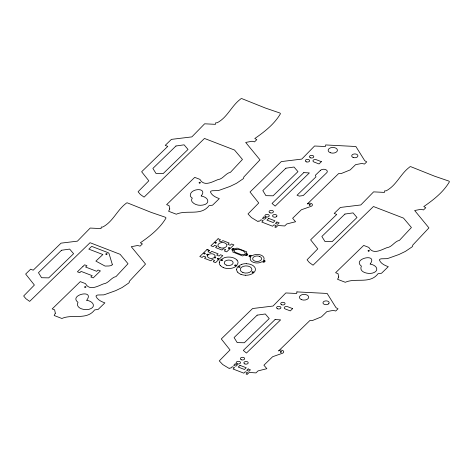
<?xml version="1.0" encoding="UTF-8"?>
<svg xmlns="http://www.w3.org/2000/svg" width="473" height="473" viewBox="0 0 473 473"><rect width="100%" height="100%" fill="white"/><g stroke="black" fill="none" stroke-linecap="round" stroke-linejoin="round"><path stroke-width="0.71" d="M86.902 300.059C94.706 288.82 68.384 295.057 77.992 302.3C74.84 308.733 86.175 311.068 90.538 308.751A6.598 4.062 -0.7 0 0 93.317 306.049C93.855 303.53 91.324 301.744 89.267 300.97A9.436 5.806 -0.7 0 0 86.665 300.272L86.695 300.254M201.338 195.798C207.895 187.267 190.448 188.094 190.3 195.201C190.045 196.65 191.719 197.578 192.328 198.193C191.399 199.198 191.394 200.771 192.162 201.87C195.154 205.495 200.753 206.051 204.969 204.49A6.598 4.062 -0.7 0 0 207.748 201.788C208.286 199.269 205.755 197.483 203.697 196.709A9.436 5.806 -0.7 0 0 201.096 196.017L201.126 195.993M370.306 263.863C378.11 252.623 351.788 258.861 361.396 266.104C358.244 272.537 369.579 274.872 373.936 272.554A6.598 4.062 -0.7 0 0 376.721 269.852C377.253 267.334 374.722 265.548 372.665 264.774A9.436 5.806 -0.7 0 0 370.069 264.082M207.003 249.543L199.801 256.537L202.148 257.442L203.496 256.13L205.856 257.04L204.507 258.353L210.893 260.812L212.241 259.5L214.6 260.41L213.246 261.723L215.593 262.627L222.795 255.633L220.448 254.728L219.1 256.041L216.74 255.13L218.094 253.818L211.709 251.358L210.355 252.671L207.996 251.76L209.35 250.448L207.003 249.543L209.344 250.448M307.409 203.904L338.692 173.52L341.098 173.603L350.221 169.89L355.619 164.645L361.928 163.445L364.47 164.066L366.746 161.855L364.742 160.719L355.879 146.506L325.649 144.945L325.418 146.535L314.563 146.003L301.774 159.094L281.317 161.583L250.01 191.997L258.755 202.988L248.012 213.938L251.447 217.592L258.075 221.606L258.796 220.903L259.547 221.193L260.99 219.785L263.254 220.66L261.806 222.062L272.56 226.212L274.003 224.805L276.267 225.68L274.825 227.081L275.895 227.495L277.947 225.503L284.716 225.958L286.78 223.948L295.59 221.736L292.639 218.254L301.366 209.776L311.269 206.269A2.773 1.709 -0.7 0 0 311.636 203.662A2.773 1.709 -0.7 0 0 307.42 203.91M234.768 249.07C233.177 247.213 229.742 250.122 233.266 250.519A6.965 4.287 -0.7 0 0 232.793 252.014L242.513 255.923A6.965 4.287 -0.7 0 0 244.766 254.965C246.362 256.792 249.785 253.9 246.267 253.498A6.965 4.287 -0.7 0 0 246.723 251.837L237.02 248.094A6.965 4.287 -0.7 0 0 234.756 249.076M106.041 254.279L106.135 254.32A0.662 0.408 -0.7 0 0 107.152 253.983A0.662 0.408 -0.7 0 0 106.183 253.617A0.662 0.408 -0.7 0 0 106.135 254.32M223.694 267.688A9.324 5.741 -0.7 0 1 220.394 265.483M237.003 260.132A9.324 5.741 -0.7 0 0 229.062 257.07A9.413 5.794 -0.7 0 0 224.403 257.684L220.779 259.742A9.324 5.741 -0.7 0 0 219.312 262.627M220.282 265.459A9.413 5.794 -0.7 0 1 219.259 262.61M223.628 267.683A9.324 5.741 -0.7 0 0 228.305 268.552A9.413 5.794 -0.7 0 0 232.941 267.889A9.324 5.741 -0.7 0 0 236.565 265.832L238.031 262.941A9.413 5.794 -0.7 0 0 237.008 260.091M245.724 275.233A9.324 5.741 -0.7 0 1 241.053 274.364M238.221 266.47A9.324 5.741 -0.7 0 1 241.839 264.413M246.451 263.751A9.324 5.741 -0.7 0 1 254.391 266.813A9.413 5.794 -0.7 0 1 255.408 269.645A9.324 5.741 -0.7 0 1 250.335 274.571A9.413 5.794 -0.7 0 1 245.676 275.256M237.653 272.158A9.413 5.794 -0.7 0 1 236.63 269.308M241.756 264.33A9.413 5.794 -0.7 0 1 246.398 263.668M241.005 274.387A9.324 5.741 -0.7 0 1 237.706 272.182M236.689 269.35A9.324 5.741 -0.7 0 1 238.161 266.465M112.261 264.283L111.989 265.087L111.202 265.501A4.795 2.95 -0.7 0 1 110.647 265.672L110.375 265.731A47.004 28.936 -0.7 0 1 108.802 265.986L105.059 266.068L95.883 261.108L102.86 254.527L88.818 249.147L91.679 246.368L107.903 252.606A2.607 1.608 -0.7 0 1 109.015 253.522L112.261 264.283M249.011 256.088L249.372 256.715L250.637 257.217A6.959 4.287 -0.7 0 0 253.392 262.349A6.959 4.287 -0.7 0 0 262.137 261.652C263.727 263.502 267.162 260.599 263.638 260.203A6.959 4.287 -0.7 0 0 260.889 255.071A6.959 4.287 -0.7 0 0 252.139 255.769L250.187 255.254L249.011 256.088M55.317 313.197L54.17 315.509L61.88 318.483C72.422 313.717 86.612 320.593 94.635 309.91L98.124 309.437L104.882 302.868C101.429 301.673 97.237 299.734 95.942 296.11L96.646 295.335L97.84 294.998L103.77 294.856L105.627 294.259L115.56 290.7L122.034 287.584L128.727 283.037L129.348 282.198L129.224 281.429L145.53 264.082L131.258 246.705L137.566 245.511L140.114 246.126L142.385 243.914L140.38 242.779C150.101 236.027 159.833 228.477 165.94 218.142A1.644 1.011 -0.7 0 0 165.183 217.178L151.147 212.377L127.267 202.828A1.638 1.005 -0.7 0 0 126.131 203.289A0.757 0.467 -0.7 0 0 126.031 203.408C116.979 210.189 112.958 221.813 102.641 227.075L101.287 227.01L101.056 228.595L90.201 228.063L77.418 241.153L61.047 243.146L33.211 270.189L30.65 269.202L25.648 274.056L34.393 285.048L23.65 295.997L25.879 298.682L29.639 301.396L90.053 242.708L120.089 254.297L128.023 263.709L116.015 276.581C111.155 277.432 108.672 283.422 103.356 283.918C97.604 286.206 89.563 291.143 85.453 283.605L80.286 281.624L52.184 308.928L54.643 309.874L55.317 313.197M169.754 208.936L168.601 211.248L176.311 214.222C186.859 209.456 201.043 216.332 209.066 205.649L212.554 205.181L219.318 198.607C215.859 197.412 211.668 195.473 210.379 191.849L211.076 191.074L212.271 190.737L218.207 190.595L220.057 189.998L229.996 186.439L236.465 183.323L243.163 178.776L243.784 177.937L243.66 177.168L259.967 159.827L245.688 142.444L252.003 141.25L254.545 141.865L256.821 139.653L254.811 138.518C264.531 131.766 274.269 124.216 280.371 113.881A1.644 1.011 -0.7 0 0 279.62 112.917L265.584 108.116L241.697 98.567A1.638 1.005 -0.7 0 0 240.562 99.028A0.757 0.467 -0.7 0 0 240.467 99.153C231.415 105.928 227.389 117.552 217.077 122.82L215.718 122.749L215.487 124.34L204.632 123.802L191.849 136.892L171.392 139.381L165.225 145.371L167.785 146.358L141.64 171.758L148.824 180.787L138.081 191.736L140.315 194.421L144.076 197.135L204.484 138.453L234.519 150.036L242.46 159.448L230.446 172.32C225.591 173.171 223.102 179.161 217.787 179.657C212.04 181.945 203.999 186.882 199.884 179.344L194.722 177.363L166.614 204.667L169.08 205.613L169.754 208.936M338.721 277.001L337.574 279.312L345.278 282.286C355.826 277.521 370.01 284.397 378.039 273.713L381.522 273.246L388.286 266.677C384.827 265.477 380.635 263.538 379.346 259.914L380.05 259.145L381.238 258.808L387.174 258.66L389.025 258.063L398.964 254.504L405.432 251.388L412.131 246.841L412.752 246.001L412.627 245.233L428.934 227.891L414.655 210.509L420.97 209.314L423.512 209.935L425.789 207.724L423.784 206.583C433.499 199.831 443.236 192.28 449.338 181.945A1.644 1.011 -0.7 0 0 448.587 180.982L434.551 176.181L410.67 166.632A1.638 1.005 -0.7 0 0 409.529 167.093A0.757 0.467 -0.7 0 0 409.435 167.217C400.383 173.993 396.356 185.617 386.045 190.885L384.685 190.814L384.46 192.405L373.599 191.872L360.816 204.957L340.359 207.452L334.192 213.435L336.752 214.423L310.613 239.823L317.797 248.851L307.054 259.801L309.283 262.491L313.043 265.205L373.451 206.518L403.493 218.1L411.427 227.513L399.413 240.385C394.559 241.23 392.07 247.225 386.754 247.722C381.007 250.01 372.966 254.953 368.851 247.409L363.69 245.428L335.588 272.732L338.047 273.678L338.721 277.001M296.914 291.894L296.683 293.485L285.828 292.953L273.045 306.043L252.588 308.532L221.281 338.946L230.02 349.937L219.277 360.887L222.718 364.541L229.34 368.556L230.061 367.852L230.818 368.142L232.261 366.735L234.519 367.61L233.077 369.011L243.826 373.162L245.268 371.754L247.533 372.629L246.09 374.031L247.16 374.445L249.212 372.452L255.982 372.901L258.051 370.897L266.861 368.686L263.91 365.203L272.637 356.725L282.541 353.219A2.696 1.661 -0.7 0 0 283.274 352.734A2.773 1.709 -0.7 0 0 282.434 350.381A2.773 1.709 -0.7 0 0 278.603 350.931L309.957 320.463L312.369 320.552L321.486 316.839L326.884 311.595L333.199 310.394L335.741 311.015L338.018 308.804L336.007 307.669L327.15 293.455L296.914 291.894M82.976 266.4L77.406 271.809L79.754 272.714L81.108 271.401L92.205 275.688L90.857 277.001L93.199 277.905L100.4 270.911L98.053 270.006L96.705 271.319L85.601 267.032L86.955 265.72L84.608 264.815L82.976 266.4M61.537 250.252L38.455 272.685L41.577 277.722L48.719 277.87L73.587 253.711L69.667 249.088L61.537 250.252M175.974 145.991L152.885 168.423L156.013 173.467L163.155 173.609L188.023 149.45L184.103 144.827L175.974 145.991M285.899 168.193L262.811 190.619L265.938 195.662L273.081 195.804L297.949 171.646L294.029 167.022L285.899 168.193M218.094 238.764L210.893 245.759L213.24 246.664L214.594 245.351L216.953 246.262L215.599 247.574L221.985 250.04L223.333 248.727L225.692 249.638L224.344 250.95L226.685 251.855L233.887 244.86L231.545 243.956L230.191 245.268L227.832 244.358L229.186 243.039L222.801 240.58L221.447 241.892L219.088 240.982L220.442 239.669L218.094 238.764M303.802 172.61L272.046 203.461L275.18 206.116L309.342 172.929L303.802 172.61M263.881 216.977L262.438 218.384L264.697 219.253L266.139 217.852L263.881 216.977M321.386 161.671L319.033 163.954L313.977 162.003A2.182 1.342 -0.7 0 1 313.315 160.152A2.182 1.342 -0.7 0 1 316.325 159.72L321.386 161.671M268.735 218.402L266.961 220.128L273.187 222.529L274.961 220.808L268.735 218.402M320.463 170.333L315.39 175.264L315.964 176.855L297.032 195.248L299.279 196.112L303.252 195.544L326.719 172.746A3.707 2.282 -0.7 0 0 325.59 169.6A3.707 2.282 -0.7 0 0 320.463 170.339M276.894 222.003L275.452 223.404L277.71 224.273L279.159 222.872L276.894 222.003M344.941 214.056L321.853 236.488L324.981 241.532L332.123 241.673L356.991 217.515L353.071 212.891L344.941 214.056M257.17 315.142L234.082 337.568L237.21 342.612L244.346 342.754L269.22 318.595L265.294 313.977L257.17 315.142M275.073 319.559L243.317 350.41L246.451 353.065L280.607 319.878L275.073 319.559M235.146 363.932L233.703 365.333L235.962 366.203L237.411 364.801L235.146 363.932M292.651 308.621L290.304 310.903L285.243 308.952A2.182 1.342 -0.7 0 1 284.58 307.101A2.182 1.342 -0.7 0 1 287.59 306.675L292.651 308.621M240 365.351L238.226 367.078L244.458 369.478L246.232 367.758L240 365.351M248.165 368.952L246.717 370.353L248.981 371.222L250.424 369.821L248.165 368.952M236.145 249.301L235.696 249.407A2.667 1.644 -0.7 0 0 234.176 250.879L234.531 251.748L235.584 252.428L241.425 254.651L243.837 254.61A2.667 1.644 -0.7 0 0 245.357 253.138C244.027 250.252 239.232 249.312 236.145 249.301M265.927 216.853A2.176 1.342 -0.7 0 0 269.267 215.747A2.176 1.342 -0.7 0 0 266.08 214.535A2.176 1.342 -0.7 0 0 265.927 216.853M270.071 212.832A2.176 1.342 -0.7 0 0 273.412 211.727A2.176 1.342 -0.7 0 0 270.219 210.509A2.176 1.342 -0.7 0 0 270.071 212.832M276.616 216.575A2.176 1.342 -0.7 0 0 275.948 214.724A2.176 1.342 -0.7 0 0 272.939 215.156A2.176 1.342 -0.7 0 0 273.607 217.006A2.176 1.342 -0.7 0 0 276.616 216.575M306.303 161.849A2.176 1.342 -0.7 0 0 309.644 160.743A2.176 1.342 -0.7 0 0 306.451 159.531A2.176 1.342 -0.7 0 0 306.303 161.849M310.448 157.828A2.176 1.342 -0.7 0 0 313.782 156.723A2.176 1.342 -0.7 0 0 310.595 155.505A2.176 1.342 -0.7 0 0 310.448 157.828M330.314 152.726A4.641 2.856 -0.7 0 0 337.426 150.367A4.641 2.856 -0.7 0 0 330.633 147.777A4.641 2.856 -0.7 0 0 330.314 152.726M353.148 157.45A3.086 1.898 -0.7 0 0 357.411 156.841A3.086 1.898 -0.7 0 0 356.471 154.222A3.086 1.898 -0.7 0 0 352.208 154.837A3.086 1.898 -0.7 0 0 353.148 157.45M309.395 205.158A0.662 0.408 -0.7 0 0 310.412 204.821A0.662 0.408 -0.7 0 0 309.437 204.448A0.662 0.408 -0.7 0 0 309.395 205.158M237.198 363.802A2.176 1.342 -0.7 0 0 240.532 362.696A2.176 1.342 -0.7 0 0 237.345 361.484A2.176 1.342 -0.7 0 0 237.198 363.802M241.336 359.782A2.176 1.342 -0.7 0 0 244.677 358.676A2.176 1.342 -0.7 0 0 241.49 357.458A2.176 1.342 -0.7 0 0 241.336 359.782M244.884 363.956A2.176 1.342 -0.7 0 0 248.224 362.85A2.176 1.342 -0.7 0 0 245.032 361.638A2.176 1.342 -0.7 0 0 244.884 363.956M277.568 308.798A2.176 1.342 -0.7 0 0 280.909 307.692A2.176 1.342 -0.7 0 0 277.722 306.48A2.176 1.342 -0.7 0 0 277.568 308.798M281.713 304.778A2.176 1.342 -0.7 0 0 285.053 303.672A2.176 1.342 -0.7 0 0 281.861 302.454A2.176 1.342 -0.7 0 0 281.713 304.778M301.579 299.675A4.641 2.856 -0.7 0 0 308.698 297.316A4.641 2.856 -0.7 0 0 301.898 294.726A4.641 2.856 -0.7 0 0 301.579 299.675M328.676 303.784A3.086 1.898 -0.7 0 0 327.736 301.171A3.086 1.898 -0.7 0 0 323.473 301.78A3.086 1.898 -0.7 0 0 324.413 304.399A3.086 1.898 -0.7 0 0 328.676 303.784M280.584 352.178A0.662 0.408 -0.7 0 0 281.601 351.841A0.662 0.408 -0.7 0 0 280.631 351.474A0.662 0.408 -0.7 0 0 280.584 352.178M368.355 251.098A0.662 0.408 -0.7 0 0 369.378 250.761A0.662 0.408 -0.7 0 0 368.402 250.394A0.662 0.408 -0.7 0 0 368.355 251.098M199.387 183.033A0.662 0.408 -0.7 0 0 200.404 182.696A0.662 0.408 -0.7 0 0 199.435 182.324A0.662 0.408 -0.7 0 0 199.387 183.033M84.957 287.294A0.662 0.408 -0.7 0 0 85.974 286.957A0.662 0.408 -0.7 0 0 85.004 286.585A0.662 0.408 -0.7 0 0 84.957 287.294M204.188 253.871A0.715 0.443 -0.7 0 0 205.288 253.51A0.715 0.443 -0.7 0 0 204.235 253.108A0.715 0.443 -0.7 0 0 204.188 253.871M217.639 259.062A0.715 0.443 -0.7 0 0 218.739 258.696A0.715 0.443 -0.7 0 0 217.686 258.293A0.715 0.443 -0.7 0 0 217.639 259.062M206.872 254.805A0.715 0.443 -0.7 0 0 208.002 254.965A3.784 2.33 -0.7 0 0 209.261 258.063A3.784 2.33 -0.7 0 0 214.37 257.424A0.715 0.443 -0.7 0 0 215.103 257.974A0.715 0.443 -0.7 0 0 215.729 257.365A0.715 0.443 -0.7 0 0 214.594 257.206A3.784 2.33 -0.7 0 0 213.341 254.107A3.784 2.33 -0.7 0 0 208.232 254.74A0.715 0.443 -0.7 0 0 207.493 254.196A0.715 0.443 -0.7 0 0 206.872 254.805M232.657 249.791A0.715 0.443 -0.7 0 0 233.757 249.431A0.715 0.443 -0.7 0 0 232.71 249.029A0.715 0.443 -0.7 0 0 232.657 249.791M246.108 254.977A0.715 0.443 -0.7 0 0 247.208 254.616A0.715 0.443 -0.7 0 0 246.155 254.214A0.715 0.443 -0.7 0 0 246.108 254.977M215.28 243.092A0.715 0.443 -0.7 0 0 216.386 242.732A0.715 0.443 -0.7 0 0 215.333 242.33A0.715 0.443 -0.7 0 0 215.28 243.092M228.731 248.284A0.715 0.443 -0.7 0 0 229.831 247.917A0.715 0.443 -0.7 0 0 228.778 247.515A0.715 0.443 -0.7 0 0 228.731 248.284M219.992 247.639A4.452 2.743 -0.7 0 0 226.147 246.758A4.452 2.743 -0.7 0 0 224.793 242.98A4.452 2.743 -0.7 0 0 218.638 243.861A4.452 2.743 -0.7 0 0 219.992 247.639M250.028 256.496A0.715 0.443 -0.7 0 0 251.133 256.13A0.715 0.443 -0.7 0 0 250.081 255.727A0.715 0.443 -0.7 0 0 250.028 256.496M263.479 261.681A0.715 0.443 -0.7 0 0 264.584 261.315A0.715 0.443 -0.7 0 0 263.532 260.913A0.715 0.443 -0.7 0 0 263.479 261.681M259.541 256.384A4.452 2.743 -0.7 0 0 253.386 257.265A4.452 2.743 -0.7 0 0 254.734 261.043A4.452 2.743 -0.7 0 0 260.895 260.162A4.452 2.743 -0.7 0 0 259.541 256.384M238.942 267.269A0.715 0.443 -0.7 0 0 240.042 266.908A0.715 0.443 -0.7 0 0 238.989 266.506A0.715 0.443 -0.7 0 0 238.942 267.269M252.387 272.454A0.715 0.443 -0.7 0 0 253.493 272.087A0.715 0.443 -0.7 0 0 252.44 271.691A0.715 0.443 -0.7 0 0 252.387 272.454M242.927 272.554A5.847 3.601 -0.7 0 0 251.896 269.586A5.847 3.601 -0.7 0 0 243.335 266.323A5.847 3.601 -0.7 0 0 242.927 272.554M221.565 260.57A0.715 0.443 -0.7 0 0 222.665 260.203A0.715 0.443 -0.7 0 0 221.618 259.801A0.715 0.443 -0.7 0 0 221.565 260.57M235.016 265.755A0.715 0.443 -0.7 0 0 236.116 265.388A0.715 0.443 -0.7 0 0 235.063 264.986A0.715 0.443 -0.7 0 0 235.016 265.755M226.301 265.122A4.452 2.743 -0.7 0 0 233.13 262.864A4.452 2.743 -0.7 0 0 226.602 260.375A4.452 2.743 -0.7 0 0 226.301 265.122"/></g></svg>
